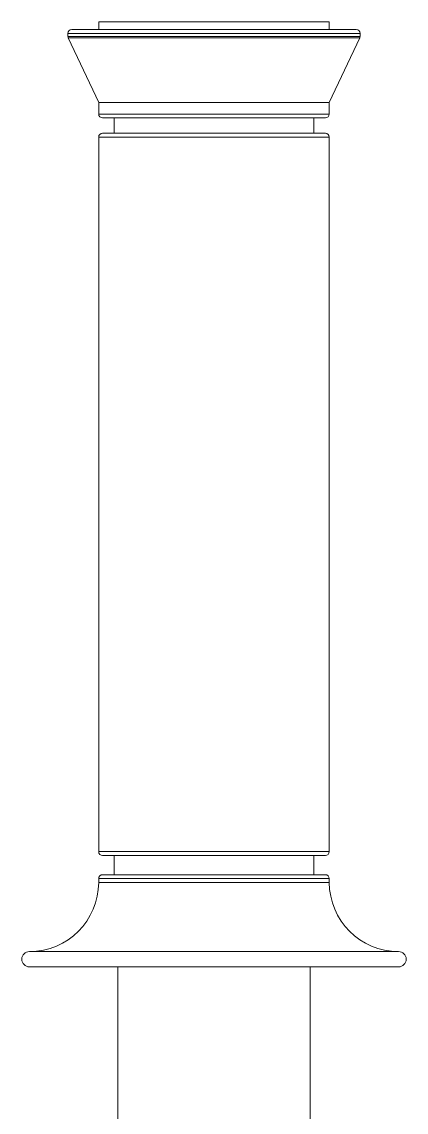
# Model space of a CAD drawing. Header units: millimetres. Extents: x 2179 to 48742, y 3478 to 161002.
# Drawn here: x 23016.3 to 23066.3, y 147943.9 to 148085.8 of the extents above; entities that cross this region are included whole.
import ezdxf

# ---------------------------------------------------------------- set-up
doc = ezdxf.new("R2010")
doc.units = ezdxf.units.MM
doc.layers.add('0-1', color=7, linetype='Continuous', lineweight=9)
doc.layers.add('2966-1_navrh dispozice stroju-HK_02_dwg-1', color=7, linetype='Continuous', lineweight=9, true_color=0x919191)

# ---------------------------------------------------------------- blocks, each defined once
blk = doc.blocks.new('2966-1_navrh dispozice stroju-HK_02_dwg_SE2260-903768-1NP _ stroje')
at = {"layer": '0-1'}
for p, q in [((-9920.5, -1003.85), (-9920.5, -1051.85)), ((-9918.5, -1003.85), (-9918.5, -1051.85)), ((-10040.5, -1046.35), (-10040.5, -1009.35)), ((-10029, -1013.35), (-10029, -1042.35)), ((-10027, -1042.35), (-10027, -1013.35)), ((-9933, -1013.35), (-9933, -1042.35)), ((-9930.5, -1042.35), (-9930.5, -1013.35)), ((-10027, -1014.85), (-10029, -1014.85)), ((-9930.5, -1014.85), (-9933, -1014.85)), ((-10029, -1040.85), (-10027, -1040.85)), ((-9933, -1040.85), (-9930.5, -1040.85))]:
    blk.add_line(p, q, dxfattribs=at)
at = {"layer": '0-1', "flags": 128}
for points in [[(-10039.61, -1046.85), (-10039.61, -1008.85), (-10040, -1008.85), (-10040, -1046.85)], [(-10026.5, -1012.85), (-10026.5, -1042.85), (-9933.5, -1042.85), (-9933.5, -1012.85)], [(-9929.5, -1042.85), (-9930, -1042.85), (-9930, -1012.85), (-9929.5, -1012.85)]]:
    blk.add_lwpolyline(points, close=True, dxfattribs=at)
for points in [[(-10031, -1012.85), (-10031, -1042.85), (-10029.5, -1042.85), (-10029.5, -1012.85), (-10031, -1012.85), (-10039.4, -1008.89), (-10039.4, -1046.8), (-10031, -1042.85)], [(-10040.5, -1042.85), (-10041.5, -1042.85), (-10041.5, -1012.85), (-10040.5, -1012.85)]]:
    blk.add_lwpolyline(points, dxfattribs=at)
at = {"layer": '0-1'}
for centre, radius, start, end in [((-9919.5, -1003.85), 1, 0, 180), ((-9929.5, -1003.85), 9, 270, 0), ((-10040, -1009.35), 0.5, 90, 180), ((-10039.61, -1009.35), 0.5, 64.7989, 90), ((-10029.5, -1013.35), 0.5, 360, 90), ((-10026.5, -1013.35), 0.5, 90, 180), ((-9933.5, -1013.35), 0.5, 0, 90), ((-9930, -1013.35), 0.5, 90, 180), ((-10029.5, -1042.35), 0.5, 270, 360), ((-10026.5, -1042.35), 0.5, 180, 270), ((-9933.5, -1042.35), 0.5, 270, 360), ((-9930, -1042.35), 0.5, 180, 270), ((-9929.5, -1051.85), 9, 0, 90), ((-10040, -1046.35), 0.5, 180, 270), ((-10039.61, -1046.35), 0.5, 270, 295.2011), ((-9919.5, -1051.85), 1, 180, 360)]:
    blk.add_arc(centre, radius, start, end, dxfattribs=at)
blk = doc.blocks.new('2966-1_navrh dispozice stroju-HK_02_dwg_SE2259-903769-1NP _ stroje')
at = {"layer": '0-1'}
for p, q in [((-9893.85, -1015.35), (-9918.5, -1015.35)), ((-9838.5, -1015.35), (-9861.42, -1015.35))]:
    blk.add_line(p, q, dxfattribs=at)
blk = doc.blocks.new('2966-1_navrh dispozice stroju-HK_02_dwg_SE2258-903770-1NP _ stroje')
at = {"layer": '0-1'}
blk.add_line((-9918.5, -1040.35), (-9887.23, -1040.35), dxfattribs=at)
blk.add_blockref('2966-1_navrh dispozice stroju-HK_02_dwg_SE2259-903769-1NP _ stroje', (0, 0))
blk = doc.blocks.new('2966-1_navrh dispozice stroju-HK_02_dwg-876232-1NP _ stroje')
at = {"rotation": 328.989640494807}
for name in ['2966-1_navrh dispozice stroju-HK_02_dwg_SE2260-903768-1NP _ stroje', '2966-1_navrh dispozice stroju-HK_02_dwg_SE2258-903770-1NP _ stroje']:
    blk.add_blockref(name, (-62300.54, 46431.8), dxfattribs=at)

msp = doc.modelspace()

# ---------------------------------------------------------------- block references
at = {"layer": '2966-1_navrh dispozice stroju-HK_02_dwg-1', "rotation": 301.0103595051887}
msp.add_blockref('2966-1_navrh dispozice stroju-HK_02_dwg-876232-1NP _ stroje', (16370.46, 60726.75), dxfattribs=at)

doc.saveas('drawing.dxf')
